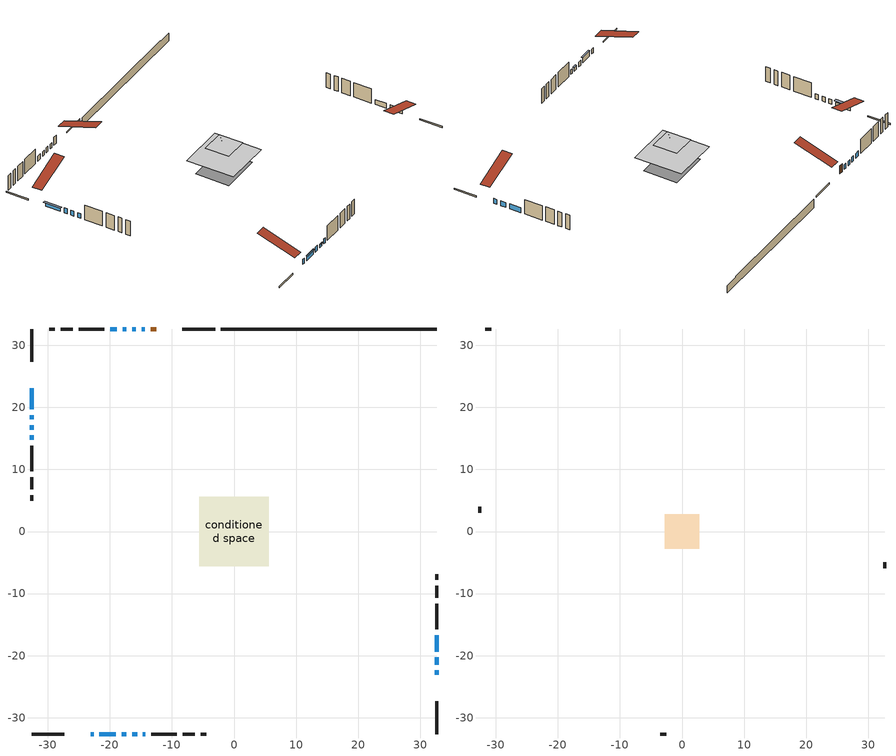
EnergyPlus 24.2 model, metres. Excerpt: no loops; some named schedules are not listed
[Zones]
conditioned space
 floor adiabatic (AdiabaticFloorConstruction): -5.57,-5.57 -5.57,5.57 5.57,5.57 5.57,-5.57 z1.63
 floor foundation (Slab1 construction): -4.72,-3.96 -4.72,3.96 4.72,3.96 4.72,-3.96 z-1.65
 wall outside (RimJoist1 construction): -3.05,32.63 -8.35,32.63 / -32.63,-32.63 -27.32,-32.63 / -32.63,32.63 -32.63,27.32 / 32.63,-32.63 32.63,-27.32 z0.41:0.71
 wall outside (AdiabaticWallConstruction 1): -12.56,32.63 -13.43,32.63 z0.41:2.44
 wall outside (AdiabaticWallConstruction): -14.36,32.63 -14.89,32.63 / -23.12,-32.63 -22.61,-32.63 / -32.63,18.73 -32.63,18.06 / 32.63,-23.12 32.63,-22.39 / -32.63,17.13 -32.63,16.4 / -18.11,-32.63 -17.34,-32.63 / -32.63,15.48 -32.63,14.76 / -15.82,32.63 -16.4,32.63 / -17.32,32.63 -17.94,32.63 / -18.86,32.63 -19.95,32.63 / 32.63,-21.46 32.63,-20.27 / 32.63,-19.34 32.63,-16.7 / -14.7,-32.63 -14.27,-32.63 z0.41:1.63; -32.63,23.12 -32.63,19.66 z0.41:1.3; -21.69,-32.63 -19.04,-32.63 z0.41:1.65; -16.42,-32.63 -15.63,-32.63 z0.41:1.27
 wall outside (Wall1 construction): -20.88,32.63 -25.04,32.63 / -13.34,-32.63 -9.19,-32.63 / -32.63,13.83 -32.63,9.67 / 32.63,-15.77 32.63,-11.61 z0.41:4.07
 wall outside (Wall2 construction): -25.97,32.63 -27.93,32.63 / -8.26,-32.63 -6.3,-32.63 / -32.63,8.74 -32.63,6.78 / 32.63,-10.68 32.63,-8.72 z0.41:4.07
 wall outside (Wall3 construction): -28.86,32.63 -29.78,32.63 / -5.37,-32.63 -4.45,-32.63 / -32.63,5.85 -32.63,4.93 / 32.63,-7.79 32.63,-6.87 z0.41:4.07
 wall foundation (FoundationWall1 construction): -2.12,32.63,-1.65 -2.12,32.63,0.41 29.15,32.63,0.41 29.15,32.63,0.16 32.63,32.63,0.16 32.63,32.63,-1.65
 window (WindowConstruction 13): -14.36,32.63 -14.89,32.63 z0.41:1.63
 window (WindowConstruction 6): -23.12,-32.63 -22.61,-32.63 z0.41:1.63
 window (WindowConstruction 7): -32.63,23.12 -32.63,19.66 z0.41:1.3
 window (WindowConstruction 8): -32.63,18.73 -32.63,18.06 z0.41:1.63
 window (WindowConstruction 9): 32.63,-23.12 32.63,-22.39 z0.41:1.63
 window (WindowConstruction 10): -32.63,17.13 -32.63,16.4 z0.41:1.63
 window (WindowConstruction 11): -21.69,-32.63 -19.04,-32.63 z0.41:1.65
 window (WindowConstruction 14): -18.11,-32.63 -17.34,-32.63 z0.41:1.63
 window (WindowConstruction 12): -16.42,-32.63 -15.63,-32.63 z0.41:1.27
 window (WindowConstruction 15): -32.63,15.48 -32.63,14.76 z0.41:1.63
 window (WindowConstruction): -15.82,32.63 -16.4,32.63 z0.41:1.63
 window (WindowConstruction 1): -17.33,32.63 -17.94,32.63 z0.41:1.63
 window (WindowConstruction 2): -18.87,32.63 -19.95,32.63 z0.41:1.63
 window (WindowConstruction 3): 32.63,-21.46 32.63,-20.27 z0.41:1.63
 window (WindowConstruction 4): 32.63,-19.34 32.63,-16.7 z0.41:1.63
 window (WindowConstruction 5): -14.7,-32.63 -14.27,-32.63 z0.41:1.63
 door (Door): -12.56,32.63 -13.43,32.63 z0.41:2.44
 ceiling adiabatic (AdiabaticFloorConstruction): 5.57,-5.57 5.57,5.57 -5.57,5.57 -5.57,-5.57 z1.63
attic - vented
 floor to conditioned space (Floor1 construction Reversed): -2.77,-2.77 -2.77,2.77 2.77,2.77 2.77,-2.77 z4.07
 floor to conditioned space (Floor2 construction Reversed): -2.74,-2.74 -2.74,2.74 2.74,2.74 2.74,-2.74 z4.07
 floor to conditioned space (Floor3 construction Reversed): -2.02,-2.02 -2.02,2.02 2.02,2.02 2.02,-2.02 z4.07
 floor to conditioned space (Floor4 construction Reversed): -1.27,-1.27 -1.27,1.27 1.27,1.27 1.27,-1.27 z4.07
 wall outside (Wall4 construction): -30.71,32.63 -31.7,32.63 / -3.52,-32.63 -2.52,-32.63 / -32.63,4 -32.63,3.01 / 32.63,-5.94 32.63,-4.95 z0.41:4.07
 roof outside (Roof1 construction): -11.63,32.63,4.07 -11.63,23.72,7.04 -9.28,23.72,7.04 -9.28,32.63,4.07; -24.05,-32.63,4.07 -24.05,-23.72,7.04 -26.39,-23.72,7.04 -26.39,-32.63,4.07; -32.63,24.05,4.07 -23.72,24.05,7.04 -23.72,26.39,7.04 -32.63,26.39,4.07; 32.63,-24.05,4.07 23.72,-24.05,7.04 23.72,-26.39,7.04 32.63,-26.39,4.07
shading: -32.63,19.36 -32.63,23.42 -33.09,23.42 -33.09,19.36 z1.6; -18.96,-32.63 -21.76,-32.63 -21.76,-32.93 -18.96,-32.93 z1.73; -15.55,-32.63 -16.49,-32.63 -16.49,-32.93 -15.55,-32.93 z1.35
[Building]
Building 1: Terrain=Suburbs
[Site:Location]
Summerside_PE: Latitude {deg}=46.44; Longitude {deg}=-63.84; Time Zone {hr}=-4; Elevation {m}=12; Keep Site Location Information=Yes
[Site:GroundTemperature:Shallow]
1.38966, -0.735561, -0.905757, 0.102771, 4.15145, 8.18127, 11.6749, 13.888, 14.0761, 12.276, 8.87149, 4.9653
[Site:WaterMainsTemperature]
Calculation Method=Schedule; Temperature Schedule=mains temperature schedule
[Material] Roughness=Rough; Thermal Absorptance=0.9
Name | Thickness {m} | Conductivity {W/m-K} | Density {kg/m3} | Specific Heat {J/kg-K} | Solar Absorptance | Visible Absorptance
asphalt or fiberglass shingles | 0.00635 | 0.162714 | 1121.4 | 1465.45 | 0.4 | 0.4
ceiling loosefill ins | 0.254 | 0.0480833 | 16.02 | 1046.75 | 0.7 | 0.7
ceiling loosefill ins 1 | 0.338667 | 0.0480833 | 16.02 | 1046.75 | 0.7 | 0.7
ceiling loosefill ins 2 | 0.169333 | 0.0480833 | 16.02 | 1046.75 | 0.7 | 0.7
ceiling stud and cavity | 0.1397 | 0.145306 | 65.682 | 1177.47 | 0.7 | 0.7
ceiling stud and cavity 1 | 0.1397 | 0.440755 | 65.682 | 1177.47 | 0.7 | 0.7
ceiling stud and cavity 2 | 0.0889 | 7.21176 | 20.9862 | 1087.66 | 0.7 | 0.7
ceiling stud and cavity 3 | 0.1397 | 0.126939 | 65.682 | 1177.47 | 0.7 | 0.7
concrete 4.0 in. | 0.1016 | 1.803125 | 2242.8 | 837.4 | 0.7 | 0.7
concrete 8.0 in. | 0.2032 | 1.803125 | 2242.8 | 837.4 | 0.7 | 0.7
door material | 0.04445 | 0.20624 | 512.64 | 1214.23 | 0.7 | 0.7
floor covering | 0.0127 | 0.0433444 | 54.468 | 1339.84 | 0.6 | 0.6
floor rigid ins; wall rigid ins | 0.512978 | 0.029427 | 32.04 | 1214.23 | 0.7 | 0.7
floor stud and cavity | 0.1397 | 1.75129 | 37.0049 | 1207.88 | 0.7 | 0.7
furniture material conditioned space 1 | 0.1524 | 0.115458 | 640.8 | 1214.23 | 0.6 | 0.6
gypsum board | 0.00254 | 0.160291 | 801 | 837.4 | 0.6 | 0.6
gypsum board 1 | 0.0127 | 0.160291 | 801 | 837.4 | 0.6 | 0.6
osb sheathing 0.5 in. | 0.0127 | 0.115458 | 512.64 | 1214.23 | 0.7 | 0.7
osb sheathing 0.75 in. | 0.01905 | 0.115458 | 512.64 | 1214.23 | 0.7 | 0.7
rim joist stud and cavity | 0.0508 | 0.177588 | 50.32683 | 1063.81 | 0.6 | 0.6
wall stud and cavity | 0.0889 | 0.199385 | 50.32683 | 1063.81 | 0.7 | 0.7
wall stud and cavity 1 | 0.0889 | 0.198601 | 50.32683 | 1063.81 | 0.7 | 0.7
wall stud and cavity 2 | 0.1397 | 0.113829 | 139.0536 | 1170.24 | 0.7 | 0.7
wall stud and cavity 3 | 0.0889 | 6.9971 | 50.32683 | 1063.81 | 0.6 | 0.6
wall stud and cavity 4 | 0.0889 | 0.380278 | 52.3479 | 1209.89 | 0.7 | 0.7
wall stud and cavity 5 | 0.0889 | 0.391764 | 83.0341 | 1211.67 | 0.7 | 0.7
wood siding | 0.00254 | 0.102417 | 544.68 | 1172.36 | 0.4 | 0.4
wood siding 1 | 0.0254 | 0.102417 | 544.68 | 1172.36 | 0.4 | 0.4
wood siding 2; wood siding 3; wood siding 4 | 0.0254 | 0.102417 | 544.68 | 1172.36 | 0.7 | 0.7
[WindowMaterial:SimpleGlazingSystem]
Name | U-Factor {W/m2-K} | Solar Heat Gain Coefficient
WindowMaterial | 3.03546 | 0.49
WindowMaterial 1 | 2.97357 | 0.54
WindowMaterial 10 | 3.01161 | 0.51
WindowMaterial 11 | 3.03659 | 0.48
WindowMaterial 12 | 2.76859 | 0.6
WindowMaterial 13 | 2.77711 | 0.61
WindowMaterial 14 | 3.05363 | 0.43
WindowMaterial 2 | 2.96448 | 0.62
WindowMaterial 3 | 2.98492 | 0.56
WindowMaterial 4 | 2.90259 | 0.65
WindowMaterial 5 | 3.0559 | 0.45
WindowMaterial 6 | 3.0383 | 0.47
WindowMaterial 7 | 2.972433 | 0.57
WindowMaterial 8 | 3.01275 | 0.51
WindowMaterial 9 | 4.96768 | 0.58
[Construction]
AdiabaticFloorConstruction: floor stud and cavity, floor rigid ins, osb sheathing 0.75 in., floor covering
AdiabaticWallConstruction: wood siding 3, wall rigid ins, wall stud and cavity 4, gypsum board 1
AdiabaticWallConstruction 1: wood siding 4, wall rigid ins, wall stud and cavity 4, gypsum board 1
Door: door material
Floor1 construction Reversed: gypsum board 1, ceiling stud and cavity, ceiling loosefill ins
Floor2 construction Reversed: gypsum board 1, ceiling stud and cavity 1, ceiling loosefill ins 1
Floor3 construction Reversed: gypsum board, ceiling stud and cavity 2
Floor4 construction Reversed: gypsum board 1, ceiling stud and cavity 3, ceiling loosefill ins 2
FoundationWall1 construction: concrete 8.0 in.
furniture construction conditioned space 1: furniture material conditioned space 1
PartitionWallConstruction: gypsum board 1, wall stud and cavity 5, gypsum board 1
RimJoist1 construction: wood siding 2, rim joist stud and cavity
Roof1 construction: asphalt or fiberglass shingles
Slab1 construction: concrete 4.0 in.
Wall1 construction: wood siding, wall stud and cavity, gypsum board
Wall2 construction: wood siding, wall stud and cavity 1, gypsum board
Wall3 construction: wood siding 1, osb sheathing 0.5 in., wall stud and cavity 2, gypsum board 1
Wall4 construction: wood siding, wall stud and cavity 3
WindowConstruction: WindowMaterial
WindowConstruction 1: WindowMaterial 1
WindowConstruction 10; WindowConstruction 9: WindowMaterial 9
WindowConstruction 11: WindowMaterial 10
WindowConstruction 12: WindowMaterial 11
WindowConstruction 13: WindowMaterial 12
WindowConstruction 14: WindowMaterial 13
WindowConstruction 15: WindowMaterial 14
WindowConstruction 2: WindowMaterial 2
WindowConstruction 3: WindowMaterial 3
WindowConstruction 4: WindowMaterial 4
WindowConstruction 5: WindowMaterial 5
WindowConstruction 6: WindowMaterial 6
WindowConstruction 7: WindowMaterial 7
WindowConstruction 8: WindowMaterial 8
[Zone] Multiplier=1; Part of Total Floor Area=Yes
Name | Volume {m3}
attic - vented | 40.3876
conditioned space | 435.8
[Space]
Name | Zone | Volume {m3}
attic - vented 1 | attic - vented | 40.3876
conditioned space 1 | conditioned space | 435.8
[ZoneInfiltration:EffectiveLeakageArea]
infil attic - vented 1: Zone or Space=attic - vented 1; Schedule=Always On Discrete; Effective Air Leakage Area {cm2}=2871.09; Stack Coefficient=0.000460943; Wind Coefficient=1.45059e-05
[ZoneMixing]
whole house fan mix: Zone or Space=attic - vented; Schedule=Always On Continuous; Design Flow Rate Calculation Method=Flow/Zone; Design Flow Rate {m3/s}=0; Source Zone or Space=conditioned space
[SurfaceProperty:ExposedFoundationPerimeter]
Slab1: Exposed Perimeter Calculation Method=TotalExposedPerimeter; Total Exposed Perimeter {m}=34.747
[InternalMass] Zone or ZoneList=conditioned space; Space or SpaceList=conditioned space 1
Name | Construction | Surface Area {m2}
furniture mass conditioned space 1 | furniture construction conditioned space 1 | 79.5202
partition wall mass | PartitionWallConstruction | 198.8
[Lights]
interior lighting: Zone or ZoneList or Space or SpaceList=conditioned space 1; Schedule=interior lighting schedule; Design Level Calculation Method=LightingLevel; Lighting Level {W}=343.2; Return Air Fraction=0; Fraction Radiant=0.6; Fraction Visible=0.2; Fraction Replaceable=1
[People]
occupants: Zone or ZoneList or Space or SpaceList=conditioned space 1; Number of People Schedule=occupants schedule; Number of People Calculation Method=People; Number of People=3; Fraction Radiant=0.314171; Sensible Heat Fraction=0.56303; Activity Level Schedule=occupants activity schedule; Carbon Dioxide Generation Rate {m3/s-W}=0; Enable ASHRAE 55 Comfort Warnings=No; Mean Radiant Temperature Calculation Type=EnclosureAveraged
[ElectricEquipment] Zone or ZoneList or Space or SpaceList=conditioned space 1; Design Level Calculation Method=EquipmentLevel
Name | Schedule | Design Level {W} | Fraction Latent | Fraction Radiant | Fraction Lost
clothes dryer | clothes dryer schedule | 140.772 | 0.015 | 0.081 | 0.85
clothes washer | clothes washer schedule | 32.1985 | 0.03 | 0.162 | 0.7
cooking range | cooking range schedule | 215.147 | 0.08 | 0.432 | 0.2
dishwasher | dishwasher schedule | 66.8632 | 0.3 | 0.18 | 0.4
fridge | fridge schedule | 72.9452 | 0 | 0.6 | 0
mech vent house fan | mech vent house fan schedule | 0 | 0 | 0 | 1
mech vent house fan cfis | mech vent house fan cfis schedule | 0 | 0 | 0 | 0
misc plug loads | misc plug loads schedule | 494.7 | 0.045 | 0.513 | 0.1
whole house fan | Always On Discrete | 0 | 0 | 0 | 1
[OtherEquipment] Zone or ZoneList or Space or SpaceList=conditioned space 1; Design Level Calculation Method=EquipmentLevel
Name | Fuel Type | Schedule | Design Level {W} | Fraction Latent | Fraction Radiant | Fraction Lost
clothes dryer 1 | Electricity | clothes dryer schedule | 0 | 0.015 | 0.081 | 0.85
cooking range 1 | Electricity | cooking range schedule | 0 | 0.08 | 0.432 | 0.2
general water use latent | None | general water use schedule | 62.594 | 1 | 0 | 0
general water use sensible | None | general water use schedule | -61.6891 | 0 | 0.6 | 0
mech vent house fan latent load | None | Always On Discrete | 0 | 1 | 0 | 0
mech vent house fan sensible load | None | Always On Discrete | 0 | 0 | 0 | 0
water heater energy adjustment1 | Electricity | Always On Discrete | 0.01 | 0 | 0 | 1
[ZoneInfiltration:DesignFlowRate] Zone or ZoneList or Space or SpaceList=conditioned space 1; Schedule=Always On Discrete; Design Flow Rate Calculation Method=Flow/Zone; Design Flow Rate {m3/s}=0
infil flow; natural vent flow; whole house fan flow
[Foundation:Kiva]
Foundation Kiva 1: Initial Indoor Air Temperature {C}=18; Wall Height Above Grade {m}=0.409986; Wall Depth Below Slab {m}=0.2032
[Foundation:Kiva:Settings]
Soil Conductivity {W/m-K}=0.849921; Soil Density {kg/m3}=1842.3; Soil Specific Heat {J/kg-K}=418.7; Ground Solar Absorptivity=0.9; Ground Thermal Absorptivity=0.9; Ground Surface Roughness {m}=0.03; Far-Field Width {m}=40; Deep-Ground Boundary Condition=ZeroFlux; Deep-Ground Depth {m}=40; Minimum Cell Dimension {m}=0.2; Maximum Cell Growth Coefficient=3; Simulation Timestep=Timestep
[Exterior:Lights]
exterior lighting: Schedule=exterior lighting schedule; Design Level {W}=75.6
[Schedule:Constant]
Name | Hourly Value
Always On Continuous; mech vent house fan schedule; mech vent house fan cfis schedule; Always On Discrete | 1
occupants activity schedule | 117.228
fridge schedule | 0
[Schedule:Week:Daily]
interior lighting schedule Week Rule - Jan1-Jan27: interior lighting schedule day, interior lighting schedule day, interior lighting schedule day, interior lighting schedule day, interior lighting schedule day, interior lighting schedule day, interior lighting schedule day, interior lighting schedule default day, interior lighting schedule default day, interior lighting schedule default day, interior lighting schedule default day, interior lighting schedule default day
interior lighting schedule Week Rule - Jan28-Feb3: interior lighting schedule day, interior lighting schedule day, interior lighting schedule day, interior lighting schedule day, interior lighting schedule day 1, interior lighting schedule day 1, interior lighting schedule day 1, interior lighting schedule default day, interior lighting schedule default day, interior lighting schedule default day, interior lighting schedule default day, interior lighting schedule default day
interior lighting schedule Week Rule - Feb4-Feb24: interior lighting schedule day 1, interior lighting schedule day 1, interior lighting schedule day 1, interior lighting schedule day 1, interior lighting schedule day 1, interior lighting schedule day 1, interior lighting schedule day 1, interior lighting schedule default day, interior lighting schedule default day, interior lighting schedule default day, interior lighting schedule default day, interior lighting schedule default day
interior lighting schedule Week Rule - Feb25-Mar3: interior lighting schedule day 1, interior lighting schedule day 1, interior lighting schedule day 1, interior lighting schedule day 1, interior lighting schedule day 2, interior lighting schedule day 2, interior lighting schedule day 2, interior lighting schedule default day, interior lighting schedule default day, interior lighting schedule default day, interior lighting schedule default day, interior lighting schedule default day
interior lighting schedule Week Rule - Mar4-Mar31: interior lighting schedule day 2, interior lighting schedule day 2, interior lighting schedule day 2, interior lighting schedule day 2, interior lighting schedule day 2, interior lighting schedule day 2, interior lighting schedule day 2, interior lighting schedule default day, interior lighting schedule default day, interior lighting schedule default day, interior lighting schedule default day, interior lighting schedule default day
interior lighting schedule Week Rule - Apr1-Apr28: interior lighting schedule day 3, interior lighting schedule day 3, interior lighting schedule day 3, interior lighting schedule day 3, interior lighting schedule day 3, interior lighting schedule day 3, interior lighting schedule day 3, interior lighting schedule default day, interior lighting schedule default day, interior lighting schedule default day, interior lighting schedule default day, interior lighting schedule default day
interior lighting schedule Week Rule - Apr29-May5: interior lighting schedule day 3, interior lighting schedule day 3, interior lighting schedule day 4, interior lighting schedule day 4, interior lighting schedule day 4, interior lighting schedule day 4, interior lighting schedule day 4, interior lighting schedule default day, interior lighting schedule default day, interior lighting schedule default day, interior lighting schedule default day, interior lighting schedule default day
interior lighting schedule Week Rule - May6-May26: interior lighting schedule day 4, interior lighting schedule day 4, interior lighting schedule day 4, interior lighting schedule day 4, interior lighting schedule day 4, interior lighting schedule day 4, interior lighting schedule day 4, interior lighting schedule default day, interior lighting schedule default day, interior lighting schedule default day, interior lighting schedule default day, interior lighting schedule default day
interior lighting schedule Week Rule - May27-Jun2: interior lighting schedule day 4, interior lighting schedule day 4, interior lighting schedule day 4, interior lighting schedule day 4, interior lighting schedule day 4, interior lighting schedule day 5, interior lighting schedule day 5, interior lighting schedule default day, interior lighting schedule default day, interior lighting schedule default day, interior lighting schedule default day, interior lighting schedule default day
interior lighting schedule Week Rule - Jun3-Jun30: interior lighting schedule day 5, interior lighting schedule day 5, interior lighting schedule day 5, interior lighting schedule day 5, interior lighting schedule day 5, interior lighting schedule day 5, interior lighting schedule day 5, interior lighting schedule default day, interior lighting schedule default day, interior lighting schedule default day, interior lighting schedule default day, interior lighting schedule default day
interior lighting schedule Week Rule - Jul1-Jul28: interior lighting schedule day 6, interior lighting schedule day 6, interior lighting schedule day 6, interior lighting schedule day 6, interior lighting schedule day 6, interior lighting schedule day 6, interior lighting schedule day 6, interior lighting schedule default day, interior lighting schedule default day, interior lighting schedule default day, interior lighting schedule default day, interior lighting schedule default day
interior lighting schedule Week Rule - Jul29-Aug4: interior lighting schedule day 6, interior lighting schedule day 6, interior lighting schedule day 6, interior lighting schedule day 7, interior lighting schedule day 7, interior lighting schedule day 7, interior lighting schedule day 7, interior lighting schedule default day, interior lighting schedule default day, interior lighting schedule default day, interior lighting schedule default day, interior lighting schedule default day
interior lighting schedule Week Rule - Aug5-Aug25: interior lighting schedule day 7, interior lighting schedule day 7, interior lighting schedule day 7, interior lighting schedule day 7, interior lighting schedule day 7, interior lighting schedule day 7, interior lighting schedule day 7, interior lighting schedule default day, interior lighting schedule default day, interior lighting schedule default day, interior lighting schedule default day, interior lighting schedule default day
interior lighting schedule Week Rule - Aug26-Sep1: interior lighting schedule day 7, interior lighting schedule day 7, interior lighting schedule day 7, interior lighting schedule day 7, interior lighting schedule day 7, interior lighting schedule day 7, interior lighting schedule day 8, interior lighting schedule default day, interior lighting schedule default day, interior lighting schedule default day, interior lighting schedule default day, interior lighting schedule default day
interior lighting schedule Week Rule - Sep2-Sep29: interior lighting schedule day 8, interior lighting schedule day 8, interior lighting schedule day 8, interior lighting schedule day 8, interior lighting schedule day 8, interior lighting schedule day 8, interior lighting schedule day 8, interior lighting schedule default day, interior lighting schedule default day, interior lighting schedule default day, interior lighting schedule default day, interior lighting schedule default day
interior lighting schedule Week Rule - Sep30-Oct6: interior lighting schedule day 8, interior lighting schedule day 9, interior lighting schedule day 9, interior lighting schedule day 9, interior lighting schedule day 9, interior lighting schedule day 9, interior lighting schedule day 9, interior lighting schedule default day, interior lighting schedule default day, interior lighting schedule default day, interior lighting schedule default day, interior lighting schedule default day
interior lighting schedule Week Rule - Oct7-Oct27: interior lighting schedule day 9, interior lighting schedule day 9, interior lighting schedule day 9, interior lighting schedule day 9, interior lighting schedule day 9, interior lighting schedule day 9, interior lighting schedule day 9, interior lighting schedule default day, interior lighting schedule default day, interior lighting schedule default day, interior lighting schedule default day, interior lighting schedule default day
interior lighting schedule Week Rule - Oct28-Nov3: interior lighting schedule day 9, interior lighting schedule day 9, interior lighting schedule day 9, interior lighting schedule day 9, interior lighting schedule day 10, interior lighting schedule day 10, interior lighting schedule day 10, interior lighting schedule default day, interior lighting schedule default day, interior lighting schedule default day, interior lighting schedule default day, interior lighting schedule default day
interior lighting schedule Week Rule - Nov4-Nov24: interior lighting schedule day 10, interior lighting schedule day 10, interior lighting schedule day 10, interior lighting schedule day 10, interior lighting schedule day 10, interior lighting schedule day 10, interior lighting schedule day 10, interior lighting schedule default day, interior lighting schedule default day, interior lighting schedule default day, interior lighting schedule default day, interior lighting schedule default day
interior lighting schedule Week Rule - Nov25-Dec1: interior lighting schedule day 10, interior lighting schedule day 10, interior lighting schedule day 10, interior lighting schedule day 10, interior lighting schedule day 10, interior lighting schedule day 10, interior lighting schedule day 11, interior lighting schedule default day, interior lighting schedule default day, interior lighting schedule default day, interior lighting schedule default day, interior lighting schedule default day
interior lighting schedule Week Rule - Dec2-Dec31: interior lighting schedule day 11, interior lighting schedule day 11, interior lighting schedule day 11, interior lighting schedule day 11, interior lighting schedule day 11, interior lighting schedule day 11, interior lighting schedule day 11, interior lighting schedule default day, interior lighting schedule default day, interior lighting schedule default day, interior lighting schedule default day, interior lighting schedule default day
occupants schedule Week Rule - Jan1-Dec31: occupants schedule day, occupants schedule day, occupants schedule day, occupants schedule day, occupants schedule day, occupants schedule day, occupants schedule day, occupants schedule default day, occupants schedule default day, occupants schedule default day, occupants schedule default day, occupants schedule default day
clothes dryer schedule Week Rule - Jan1-Dec31: clothes dryer schedule day, clothes dryer schedule day, clothes dryer schedule day, clothes dryer schedule day, clothes dryer schedule day, clothes dryer schedule day, clothes dryer schedule day, clothes dryer schedule default day, clothes dryer schedule default day, clothes dryer schedule default day, clothes dryer schedule default day, clothes dryer schedule default day
clothes washer schedule Week Rule - Jan1-Dec31: clothes washer schedule day, clothes washer schedule day, clothes washer schedule day, clothes washer schedule day, clothes washer schedule day, clothes washer schedule day, clothes washer schedule day, clothes washer schedule default day, clothes washer schedule default day, clothes washer schedule default day, clothes washer schedule default day, clothes washer schedule default day
cooking range schedule Week Rule - Jan1-Dec31: cooking range schedule day, cooking range schedule day, cooking range schedule day, cooking range schedule day, cooking range schedule day, cooking range schedule day, cooking range schedule day, cooking range schedule default day, cooking range schedule default day, cooking range schedule default day, cooking range schedule default day, cooking range schedule default day
dishwasher schedule Week Rule - Jan1-Dec31: dishwasher schedule day, dishwasher schedule day, dishwasher schedule day, dishwasher schedule day, dishwasher schedule day, dishwasher schedule day, dishwasher schedule day, dishwasher schedule default day, dishwasher schedule default day, dishwasher schedule default day, dishwasher schedule default day, dishwasher schedule default day
misc plug loads schedule Week Rule - Jan1-Dec31: misc plug loads schedule day, misc plug loads schedule day, misc plug loads schedule day, misc plug loads schedule day, misc plug loads schedule day, misc plug loads schedule day, misc plug loads schedule day, misc plug loads schedule default day, misc plug loads schedule default day, misc plug loads schedule default day, misc plug loads schedule default day, misc plug loads schedule default day
general water use schedule Week Rule - Jan1-Dec31: general water use schedule day, general water use schedule day, general water use schedule day, general water use schedule day, general water use schedule day, general water use schedule day, general water use schedule day, general water use schedule default day, general water use schedule default day, general water use schedule default day, general water use schedule default day, general water use schedule default day
exterior lighting schedule Week Rule - Jan1-Jan27: exterior lighting schedule day, exterior lighting schedule day, exterior lighting schedule day, exterior lighting schedule day, exterior lighting schedule day, exterior lighting schedule day, exterior lighting schedule day, exterior lighting schedule default day, exterior lighting schedule default day, exterior lighting schedule default day, exterior lighting schedule default day, exterior lighting schedule default day
exterior lighting schedule Week Rule - Jan28-Feb3: exterior lighting schedule day, exterior lighting schedule day, exterior lighting schedule day, exterior lighting schedule day, exterior lighting schedule day 1, exterior lighting schedule day 1, exterior lighting schedule day 1, exterior lighting schedule default day, exterior lighting schedule default day, exterior lighting schedule default day, exterior lighting schedule default day, exterior lighting schedule default day
exterior lighting schedule Week Rule - Feb4-Feb24: exterior lighting schedule day 1, exterior lighting schedule day 1, exterior lighting schedule day 1, exterior lighting schedule day 1, exterior lighting schedule day 1, exterior lighting schedule day 1, exterior lighting schedule day 1, exterior lighting schedule default day, exterior lighting schedule default day, exterior lighting schedule default day, exterior lighting schedule default day, exterior lighting schedule default day
exterior lighting schedule Week Rule - Feb25-Mar3: exterior lighting schedule day 1, exterior lighting schedule day 1, exterior lighting schedule day 1, exterior lighting schedule day 1, exterior lighting schedule day 2, exterior lighting schedule day 2, exterior lighting schedule day 2, exterior lighting schedule default day, exterior lighting schedule default day, exterior lighting schedule default day, exterior lighting schedule default day, exterior lighting schedule default day
exterior lighting schedule Week Rule - Mar4-Mar31: exterior lighting schedule day 2, exterior lighting schedule day 2, exterior lighting schedule day 2, exterior lighting schedule day 2, exterior lighting schedule day 2, exterior lighting schedule day 2, exterior lighting schedule day 2, exterior lighting schedule default day, exterior lighting schedule default day, exterior lighting schedule default day, exterior lighting schedule default day, exterior lighting schedule default day
exterior lighting schedule Week Rule - Apr1-Apr28: exterior lighting schedule day 3, exterior lighting schedule day 3, exterior lighting schedule day 3, exterior lighting schedule day 3, exterior lighting schedule day 3, exterior lighting schedule day 3, exterior lighting schedule day 3, exterior lighting schedule default day, exterior lighting schedule default day, exterior lighting schedule default day, exterior lighting schedule default day, exterior lighting schedule default day
exterior lighting schedule Week Rule - Apr29-May5: exterior lighting schedule day 3, exterior lighting schedule day 3, exterior lighting schedule day 4, exterior lighting schedule day 4, exterior lighting schedule day 4, exterior lighting schedule day 4, exterior lighting schedule day 4, exterior lighting schedule default day, exterior lighting schedule default day, exterior lighting schedule default day, exterior lighting schedule default day, exterior lighting schedule default day
exterior lighting schedule Week Rule - May6-May26: exterior lighting schedule day 4, exterior lighting schedule day 4, exterior lighting schedule day 4, exterior lighting schedule day 4, exterior lighting schedule day 4, exterior lighting schedule day 4, exterior lighting schedule day 4, exterior lighting schedule default day, exterior lighting schedule default day, exterior lighting schedule default day, exterior lighting schedule default day, exterior lighting schedule default day
exterior lighting schedule Week Rule - May27-Jun2: exterior lighting schedule day 4, exterior lighting schedule day 4, exterior lighting schedule day 4, exterior lighting schedule day 4, exterior lighting schedule day 4, exterior lighting schedule day 5, exterior lighting schedule day 5, exterior lighting schedule default day, exterior lighting schedule default day, exterior lighting schedule default day, exterior lighting schedule default day, exterior lighting schedule default day
exterior lighting schedule Week Rule - Jun3-Jun30: exterior lighting schedule day 5, exterior lighting schedule day 5, exterior lighting schedule day 5, exterior lighting schedule day 5, exterior lighting schedule day 5, exterior lighting schedule day 5, exterior lighting schedule day 5, exterior lighting schedule default day, exterior lighting schedule default day, exterior lighting schedule default day, exterior lighting schedule default day, exterior lighting schedule default day
exterior lighting schedule Week Rule - Jul1-Jul28: exterior lighting schedule day 6, exterior lighting schedule day 6, exterior lighting schedule day 6, exterior lighting schedule day 6, exterior lighting schedule day 6, exterior lighting schedule day 6, exterior lighting schedule day 6, exterior lighting schedule default day, exterior lighting schedule default day, exterior lighting schedule default day, exterior lighting schedule default day, exterior lighting schedule default day
exterior lighting schedule Week Rule - Jul29-Aug4: exterior lighting schedule day 6, exterior lighting schedule day 6, exterior lighting schedule day 6, exterior lighting schedule day 7, exterior lighting schedule day 7, exterior lighting schedule day 7, exterior lighting schedule day 7, exterior lighting schedule default day, exterior lighting schedule default day, exterior lighting schedule default day, exterior lighting schedule default day, exterior lighting schedule default day
exterior lighting schedule Week Rule - Aug5-Aug25: exterior lighting schedule day 7, exterior lighting schedule day 7, exterior lighting schedule day 7, exterior lighting schedule day 7, exterior lighting schedule day 7, exterior lighting schedule day 7, exterior lighting schedule day 7, exterior lighting schedule default day, exterior lighting schedule default day, exterior lighting schedule default day, exterior lighting schedule default day, exterior lighting schedule default day
exterior lighting schedule Week Rule - Aug26-Sep1: exterior lighting schedule day 7, exterior lighting schedule day 7, exterior lighting schedule day 7, exterior lighting schedule day 7, exterior lighting schedule day 7, exterior lighting schedule day 7, exterior lighting schedule day 8, exterior lighting schedule default day, exterior lighting schedule default day, exterior lighting schedule default day, exterior lighting schedule default day, exterior lighting schedule default day
exterior lighting schedule Week Rule - Sep2-Sep29: exterior lighting schedule day 8, exterior lighting schedule day 8, exterior lighting schedule day 8, exterior lighting schedule day 8, exterior lighting schedule day 8, exterior lighting schedule day 8, exterior lighting schedule day 8, exterior lighting schedule default day, exterior lighting schedule default day, exterior lighting schedule default day, exterior lighting schedule default day, exterior lighting schedule default day
exterior lighting schedule Week Rule - Sep30-Oct6: exterior lighting schedule day 8, exterior lighting schedule day 9, exterior lighting schedule day 9, exterior lighting schedule day 9, exterior lighting schedule day 9, exterior lighting schedule day 9, exterior lighting schedule day 9, exterior lighting schedule default day, exterior lighting schedule default day, exterior lighting schedule default day, exterior lighting schedule default day, exterior lighting schedule default day
exterior lighting schedule Week Rule - Oct7-Oct27: exterior lighting schedule day 9, exterior lighting schedule day 9, exterior lighting schedule day 9, exterior lighting schedule day 9, exterior lighting schedule day 9, exterior lighting schedule day 9, exterior lighting schedule day 9, exterior lighting schedule default day, exterior lighting schedule default day, exterior lighting schedule default day, exterior lighting schedule default day, exterior lighting schedule default day
[Schedule:Year]
interior lighting schedule: interior lighting schedule Week Rule - Jan1-Jan27, 1, 1, 1, 27, interior lighting schedule Week Rule - Jan28-Feb3, 1, 28, 2, 3, interior lighting schedule Week Rule - Feb4-Feb24, 2, 4, 2, 24, interior lighting schedule Week Rule - Feb25-Mar3, 2, 25, 3, 3, interior lighting schedule Week Rule - Mar4-Mar31, 3, 4, 3, 31, interior lighting schedule Week Rule - Apr1-Apr28, 4, 1, 4, 28, interior lighting schedule Week Rule - Apr29-May5, 4, 29, 5, 5, interior lighting schedule Week Rule - May6-May26, 5, 6, 5, 26, interior lighting schedule Week Rule - May27-Jun2, 5, 27, 6, 2, interior lighting schedule Week Rule - Jun3-Jun30, 6, 3, 6, 30, interior lighting schedule Week Rule - Jul1-Jul28, 7, 1, 7, 28, interior lighting schedule Week Rule - Jul29-Aug4, 7, 29, 8, 4, interior lighting schedule Week Rule - Aug5-Aug25, 8, 5, 8, 25, interior lighting schedule Week Rule - Aug26-Sep1, 8, 26, 9, 1, interior lighting schedule Week Rule - Sep2-Sep29, 9, 2, 9, 29, interior lighting schedule Week Rule - Sep30-Oct6, 9, 30, 10, 6, interior lighting schedule Week Rule - Oct7-Oct27, 10, 7, 10, 27, interior lighting schedule Week Rule - Oct28-Nov3, 10, 28, 11, 3, interior lighting schedule Week Rule - Nov4-Nov24, 11, 4, 11, 24, interior lighting schedule Week Rule - Nov25-Dec1, 11, 25, 12, 1, interior lighting schedule Week Rule - Dec2-Dec31, 12, 2, 12, 31
occupants schedule: occupants schedule Week Rule - Jan1-Dec31, 1, 1, 12, 31
clothes dryer schedule: clothes dryer schedule Week Rule - Jan1-Dec31, 1, 1, 12, 31
clothes washer schedule: clothes washer schedule Week Rule - Jan1-Dec31, 1, 1, 12, 31
cooking range schedule: cooking range schedule Week Rule - Jan1-Dec31, 1, 1, 12, 31
dishwasher schedule: dishwasher schedule Week Rule - Jan1-Dec31, 1, 1, 12, 31
misc plug loads schedule: misc plug loads schedule Week Rule - Jan1-Dec31, 1, 1, 12, 31
general water use schedule: general water use schedule Week Rule - Jan1-Dec31, 1, 1, 12, 31
exterior lighting schedule: exterior lighting schedule Week Rule - Jan1-Jan27, 1, 1, 1, 27, exterior lighting schedule Week Rule - Jan28-Feb3, 1, 28, 2, 3, exterior lighting schedule Week Rule - Feb4-Feb24, 2, 4, 2, 24, exterior lighting schedule Week Rule - Feb25-Mar3, 2, 25, 3, 3, exterior lighting schedule Week Rule - Mar4-Mar31, 3, 4, 3, 31, exterior lighting schedule Week Rule - Apr1-Apr28, 4, 1, 4, 28, exterior lighting schedule Week Rule - Apr29-May5, 4, 29, 5, 5, exterior lighting schedule Week Rule - May6-May26, 5, 6, 5, 26, exterior lighting schedule Week Rule - May27-Jun2, 5, 27, 6, 2, exterior lighting schedule Week Rule - Jun3-Jun30, 6, 3, 6, 30, exterior lighting schedule Week Rule - Jul1-Jul28, 7, 1, 7, 28, exterior lighting schedule Week Rule - Jul29-Aug4, 7, 29, 8, 4, exterior lighting schedule Week Rule - Aug5-Aug25, 8, 5, 8, 25, exterior lighting schedule Week Rule - Aug26-Sep1, 8, 26, 9, 1, exterior lighting schedule Week Rule - Sep2-Sep29, 9, 2, 9, 29, exterior lighting schedule Week Rule - Sep30-Oct6, 9, 30, 10, 6, exterior lighting schedule Week Rule - Oct7-Oct27, 10, 7, 10, 27, exterior lighting schedule Week Rule - Oct28-Nov3, 10, 28, 11, 3, exterior lighting schedule Week Rule - Nov4-Nov24, 11, 4, 11, 24, exterior lighting schedule Week Rule - Nov25-Dec1, 11, 25, 12, 1, exterior lighting schedule Week Rule - Dec2-Dec31, 12, 2, 12, 31
[Schedule:Compact]
mains temperature schedule: Through: 01/01, For: AllDays, Until: 24:00, 6.13167, Through: 01/02, For: AllDays, Until: 24:00, 6.06056, Through: 01/03, For: AllDays, Until: 24:00, 5.99111, Through: 01/04, For: AllDays, Until: 24:00, 5.92278, Through: 01/05, For: AllDays, Until: 24:00, 5.85556, Through: 01/06, For: AllDays, Until: 24:00, 5.78944, Through: 01/07, For: AllDays, Until: 24:00, 5.725, Through: 01/08, For: AllDays, Until: 24:00, 5.66111, Through: 01/09, For: AllDays, Until: 24:00, 5.59833, Through: 01/10, For: AllDays, Until: 24:00, 5.53722, Through: 01/11, For: AllDays, Until: 24:00, 5.47722, Through: 01/12, For: AllDays, Until: 24:00, 5.41833, Through: 01/13, For: AllDays, Until: 24:00, 5.36111, Through: 01/14, For: AllDays, Until: 24:00, 5.305, Through: 01/15, For: AllDays, Until: 24:00, 5.25, Through: 01/16, For: AllDays, Until: 24:00, 5.19667, Through: 01/17, For: AllDays, Until: 24:00, 5.14444, Through: 01/18, For: AllDays, Until: 24:00, 5.09389, Through: 01/19, For: AllDays, Until: 24:00, 5.04444, Through: 01/20, For: AllDays, Until: 24:00, 4.99611, Through: 01/21, For: AllDays, Until: 24:00, 4.94944, Through: 01/22, For: AllDays, Until: 24:00, 4.90444, Through: 01/23, For: AllDays, Until: 24:00, 4.86056, Through: 01/24, For: AllDays, Until: 24:00, 4.81833, Through: 01/25, For: AllDays, Until: 24:00, 4.77778, Through: 01/26, For: AllDays, Until: 24:00, 4.73833, Through: 01/27, For: AllDays, Until: 24:00, 4.70056, Through: 01/28, For: AllDays, Until: 24:00, 4.66389, Through: 01/29, For: AllDays, Until: 24:00, 4.62889, Through: 01/30, For: AllDays, Until: 24:00, 4.59556, Through: 01/31, For: AllDays, Until: 24:00, 4.56389, Through: 02/01, For: AllDays, Until: 24:00, 4.53389, Through: 02/02, For: AllDays, Until: 24:00, 4.505, Through: 02/03, For: AllDays, Until: 24:00, 4.47778, Through: 02/04, For: AllDays, Until: 24:00, 4.45222, Through: 02/05, For: AllDays, Until: 24:00, 4.42778, Through: 02/06, For: AllDays, Until: 24:00, 4.40556, Through: 02/07, For: AllDays, Until: 24:00, 4.38444, Through: 02/08, For: AllDays, Until: 24:00, 4.36556, Through: 02/09, For: AllDays, Until: 24:00, 4.34778, Through: 02/10, For: AllDays, Until: 24:00, 4.33167, Through: 02/11, For: AllDays, Until: 24:00, 4.31722, Through: 02/12, For: AllDays, Until: 24:00, 4.30444, Through: 02/13, For: AllDays, Until: 24:00, 4.29278, Through: 02/14, For: AllDays, Until: 24:00, 4.28333, Through: 02/15, For: AllDays, Until: 24:00, 4.275, Through: 02/16, For: AllDays, Until: 24:00, 4.26889, Through: 02/17, For: AllDays, Until: 24:00, 4.26389, Through: 02/18, For: AllDays, Until: 24:00, 4.26111, Through: 02/19, For: AllDays, Until: 24:00, 4.25944, Through: 02/20, For: AllDays, Until: 24:00, 4.25944, Through: 02/21, For: AllDays, Until: 24:00, 4.26111, Through: 02/22, For: AllDays, Until: 24:00, 4.26444, Through: 02/23, For: AllDays, Until: 24:00, 4.26944, Through: 02/24, For: AllDays, Until: 24:00, 4.27611, Through: 02/25, For: AllDays, Until: 24:00, 4.28444, Through: 02/26, For: AllDays, Until: 24:00, 4.29444, Through: 02/27, For: AllDays, Until: 24:00, 4.30556, Through: 02/28, For: AllDays, Until: 24:00, 4.31889, Through: 03/01, For: AllDays, Until: 24:00, 4.33333, Through: 03/02, For: AllDays, Until: 24:00, 4.35, Through: 03/03, For: AllDays, Until: 24:00, 4.36778, Through: 03/04, For: AllDays, Until: 24:00, 4.38722, Through: 03/05, For: AllDays, Until: 24:00, 4.40833, Through: 03/06, For: AllDays, Until: 24:00, 4.43111, Through: 03/07, For: AllDays, Until: 24:00, 4.455, Through: 03/08, For: AllDays, Until: 24:00, 4.48111, Through: 03/09, For: AllDays, Until: 24:00, 4.50833, Through: 03/10, For: AllDays, Until: 24:00, 4.53722, Through: 03/11, For: AllDays, Until: 24:00, 4.56778, Through: 03/12, For: AllDays, Until: 24:00, 4.59944, Through: 03/13, For: AllDays, Until: 24:00, 4.63333, Through: 03/14, For: AllDays, Until: 24:00, 4.66833, Through: 03/15, For: AllDays, Until: 24:00, 4.705, Through: 03/16, For: AllDays, Until: 24:00, 4.74278, Through: 03/17, For: AllDays, Until: 24:00, 4.78222, Through: 03/18, For: AllDays, Until: 24:00, 4.82333, Through: 03/19, For: AllDays, Until: 24:00, 4.86611, Through: 03/20, For: AllDays, Until: 24:00, 4.91, Through: 03/21, For: AllDays, Until: 24:00, 4.955, Through: 03/22, For: AllDays, Until: 24:00, 5.00167, Through: 03/23, For: AllDays, Until: 24:00, 5.05, Through: 03/24, For: AllDays, Until: 24:00, 5.09944, Through: 03/25, For: AllDays, Until: 24:00, 5.15056, Through: 03/26, For: AllDays, Until: 24:00, 5.20278, Through: 03/27, For: AllDays, Until: 24:00, 5.25667, Through: 03/28, For: AllDays, Until: 24:00, 5.31167, Through: 03/29, For: AllDays, Until: 24:00, 5.36778, Through: 03/30, For: AllDays, Until: 24:00, 5.42556, Through: 03/31, For: AllDays, Until: 24:00, 5.48444, Through: 04/01, For: AllDays, Until: 24:00, 5.54444, Through: 04/02, For: AllDays, Until: 24:00, 5.60611, Through: 04/03, For: AllDays, Until: 24:00, 5.66889, Through: 04/04, For: AllDays, Until: 24:00, 5.73278, Through: 04/05, For: AllDays, Until: 24:00, 5.79778, Through: 04/06, For: AllDays, Until: 24:00, 5.86389, Through: 04/07, For: AllDays, Until: 24:00, 5.93111, Through: 04/08, For: AllDays, Until: 24:00, 5.99944, Through: 04/09, For: AllDays, Until: 24:00, 6.06944, Through: 04/10, For: AllDays, Until: 24:00, 6.14, Through: 04/11, For: AllDays, Until: 24:00, 6.21167, Through: 04/12, For: AllDays, Until: 24:00, 6.28444, Through: 04/13, For: AllDays, Until: 24:00, 6.35833, Through: 04/14, For: AllDays, Until: 24:00, 6.43333, Through: 04/15, For: AllDays, Until: 24:00, 6.50889, Through: 04/16, For: AllDays, Until: 24:00, 6.58611, Through: 04/17, For: AllDays, Until: 24:00, 6.66333, Through: 04/18, For: AllDays, Until: 24:00, 6.74222, Through: 04/19, For: AllDays, Until: 24:00, 6.82167, Through: 04/20, For: AllDays, Until: 24:00, 6.90222, Through: 04/21, For: AllDays, Until: 24:00, 6.98333, Through: 04/22, For: AllDays, Until: 24:00, 7.06556, Through: 04/23, For: AllDays, Until: 24:00, 7.14833, Through: 04/24, For: AllDays, Until: 24:00, 7.23222, Through: 04/25, For: AllDays, Until: 24:00, 7.31667, Through: 04/26, For: AllDays, Until: 24:00, 7.40167, Through: 04/27, For: AllDays, Until: 24:00, 7.48722, Through: 04/28, For: AllDays, Until: 24:00, 7.57389, Through: 04/29, For: AllDays, Until: 24:00, 7.66111, Through: 04/30, For: AllDays, Until: 24:00, 7.74889, Through: 05/01, For: AllDays, Until: 24:00, 7.83722, Through: 05/02, For: AllDays, Until: 24:00, 7.92611, Through: 05/03, For: AllDays, Until: 24:00, 8.01556, Through: 05/04, For: AllDays, Until: 24:00, 8.10556, Through: 05/05, For: AllDays, Until: 24:00, 8.19611, Through: 05/06, For: AllDays, Until: 24:00, 8.28667, Through: 05/07, For: AllDays, Until: 24:00, 8.37833, Through: 05/08, For: AllDays, Until: 24:00, 8.47, Through: 05/09, For: AllDays, Until: 24:00, 8.56222, Through: 05/10, For: AllDays, Until: 24:00, 8.65444, Through: 05/11, For: AllDays, Until: 24:00, 8.74722, Through: 05/12, For: AllDays, Until: 24:00, 8.84056, Through: 05/13, For: AllDays, Until: 24:00, 8.93389, Through: 05/14, For: AllDays, Until: 24:00, 9.02778, Through: 05/15, For: AllDays, Until: 24:00, 9.12167, Through: 05/16, For: AllDays, Until: 24:00, 9.21556, Through: 05/17, For: AllDays, Until: 24:00, 9.31, Through: 05/18, For: AllDays, Until: 24:00, 9.40389, Through: 05/19, For: AllDays, Until: 24:00, 9.49833, Through: 05/20, For: AllDays, Until: 24:00, 9.59278, Through: 05/21, For: AllDays, Until: 24:00, 9.68778, Through: 05/22, For: AllDays, Until: 24:00, 9.78222, Through: 05/23, For: AllDays, Until: 24:00, 9.87667, Through: 05/24, For: AllDays, Until: 24:00, 9.97111, Through: 05/25, For: AllDays, Until: 24:00, 10.0656, Through: 05/26, For: AllDays, Until: 24:00, 10.16, Through: 05/27, For: AllDays, Until: 24:00, 10.2544, Through: 05/28, For: AllDays, Until: 24:00, 10.3483, Through: 05/29, For: AllDays, Until: 24:00, 10.4422, Through: 05/30, For: AllDays, Until: 24:00, 10.5361, Through: 05/31, For: AllDays, Until: 24:00, 10.6294, Through: 06/01, For: AllDays, Until: 24:00, 10.7228, Through: 06/02, For: AllDays, Until: 24:00, 10.8161, Through: 06/03, For: AllDays, Until: 24:00, 10.9083, Through: 06/04, For: AllDays, Until: 24:00, 11.0011, Through: 06/05, For: AllDays, Until: 24:00, 11.0928, Through: 06/06, For: AllDays, Until: 24:00, 11.1844, Through: 06/07, For: AllDays, Until: 24:00, 11.2756, Through: 06/08, For: AllDays, Until: 24:00, 11.3661, Through: 06/09, For: AllDays, Until: 24:00, 11.4561, Through: 06/10, For: AllDays, Until: 24:00, 11.5461, Through: 06/11, For: AllDays, Until: 24:00, 11.635, Through: 06/12, For: AllDays, Until: 24:00, 11.7239, Through: 06/13, For: AllDays, Until: 24:00, 11.8117, Through: 06/14, For: AllDays, Until: 24:00, 11.8994, Through: 06/15, For: AllDays, Until: 24:00, 11.9861, Through: 06/16, For: AllDays, Until: 24:00, 12.0722, Through: 06/17, For: AllDays, Until: 24:00, 12.1572, Through: 06/18, For: AllDays, Until: 24:00, 12.2422, Through: 06/19, For: AllDays, Until: 24:00, 12.3261, Through: 06/20, For: AllDays, Until: 24:00, 12.4094, Through: 06/21, For: AllDays, Until: 24:00, 12.4917, Through: 06/22, For: AllDays, Until: 24:00, 12.5733, Through: 06/23, For: AllDays, Until: 24:00, 12.6544, Through: 06/24, For: AllDays, Until: 24:00, 12.7339, Through: 06/25, For: AllDays, Until: 24:00, 12.8133, Through: 06/26, For: AllDays, Until: 24:00, 12.8911, Through: 06/27, For: AllDays, Until: 24:00, 12.9683, Through: 06/28, For: AllDays, Until: 24:00, 13.045, Through: 06/29, For: AllDays, Until: 24:00, 13.12, Through: 06/30, For: AllDays, Until: 24:00, 13.1944, Through: 07/01, For: AllDays, Until: 24:00, 13.2678, Through: 07/02, For: AllDays, Until: 24:00, 13.34, Through: 07/03, For: AllDays, Until: 24:00, 13.4111, Through: 07/04, For: AllDays, Until: 24:00, 13.4811, Through: 07/05, For: AllDays, Until: 24:00, 13.55, Through: 07/06, For: AllDays, Until: 24:00, 13.6178, Through: 07/07, For: AllDays, Until: 24:00, 13.6844, Through: 07/08, For: AllDays, Until: 24:00, 13.75, Through: 07/09, For: AllDays, Until: 24:00, 13.8144, Through: 07/10, For: AllDays, Until: 24:00, 13.8778, Through: 07/11, For: AllDays, Until: 24:00, 13.94, Through: 07/12, For: AllDays, Until: 24:00, 14.0006, Through: 07/13, For: AllDays, Until: 24:00, 14.06, Through: 07/14, For: AllDays, Until: 24:00, 14.1183, Through: 07/15, For: AllDays, Until: 24:00, 14.175, Through: 07/16, For: AllDays, Until: 24:00, 14.2306, Through: 07/17, For: AllDays, Until: 24:00, 14.285, Through: 07/18, For: AllDays, Until: 24:00, 14.3378, Through: 07/19, For: AllDays, Until: 24:00, 14.3894, Through: 07/20, For: AllDays, Until: 24:00, 14.4394, Through: 07/21, For: AllDays, Until: 24:00, 14.4883, Through: 07/22, For: AllDays, Until: 24:00, 14.5356, Through: 07/23, For: AllDays, Until: 24:00, 14.5817, Through: 07/24, For: AllDays, Until: 24:00, 14.6261, Through: 07/25, For: AllDays, Until: 24:00, 14.6694, Through: 07/26, For: AllDays, Until: 24:00, 14.7111, Through: 07/27, For: AllDays, Until: 24:00, 14.7511, Through: 07/28, For: AllDays, Until: 24:00, 14.79, Through: 07/29, For: AllDays, Until: 24:00, 14.8272, Through: 07/30, For: AllDays, Until: 24:00, 14.8628, Through: 07/31, For: AllDays, Until: 24:00, 14.8967, Through: 08/01, For: AllDays, Until: 24:00, 14.9294, Through: 08/02, For: AllDays, Until: 24:00, 14.9606, Through: 08/03, For: AllDays, Until: 24:00, 14.9906, Through: 08/04, For: AllDays, Until: 24:00, 15.0183, Through: 08/05, For: AllDays, Until: 24:00, 15.045, Through: 08/06, For: AllDays, Until: 24:00, 15.07, Through: 08/07, For: AllDays, Until: 24:00, 15.0933, Through: 08/08, For: AllDays, Until: 24:00, 15.115, Through: 08/09, For: AllDays, Until: 24:00, 15.135, Through: 08/10, For: AllDays, Until: 24:00, 15.1539, Through: 08/11, For: AllDays, Until: 24:00, 15.1706, Through: 08/12, For: AllDays, Until: 24:00, 15.1861, Through: 08/13, For: AllDays, Until: 24:00, 15.2, Through: 08/14, For: AllDays, Until: 24:00, 15.2122, Through: 08/15, For: AllDays, Until: 24:00, 15.2228, Through: 08/16, For: AllDays, Until: 24:00, 15.2317, Through: 08/17, For: AllDays, Until: 24:00, 15.2389, Through: 08/18, For: AllDays, Until: 24:00, 15.2444, Through: 08/19, For: AllDays, Until: 24:00, 15.2483, Through: 08/20, For: AllDays, Until: 24:00, 15.2511, Through: 08/21, For: AllDays, Until: 24:00, 15.2517, Through: 08/22, For: AllDays, Until: 24:00, 15.2511, Through: 08/23, For: AllDays, Until: 24:00, 15.2483, Through: 08/24, For: AllDays, Until: 24:00, 15.2444, Through: 08/25, For: AllDays, Until: 24:00, 15.2389, Through: 08/26, For: AllDays, Until: 24:00, 15.2317, Through: 08/27, For: AllDays, Until: 24:00, 15.2222, Through: 08/28, For: AllDays, Until: 24:00, 15.2117, Through: 08/29, For: AllDays, Until: 24:00, 15.1994, Through: 08/30, For: AllDays, Until: 24:00, 15.1861, Through: 08/31, For: AllDays, Until: 24:00, 15.1706, Through: 09/01, For: AllDays, Until: 24:00, 15.1533, Through: 09/02, For: AllDays, Until: 24:00, 15.135, Through: 09/03, For: AllDays, Until: 24:00, 15.1144, Through: 09/04, For: AllDays, Until: 24:00, 15.0928, Through: 09/05, For: AllDays, Until: 24:00, 15.0694, Through: 09/06, For: AllDays, Until: 24:00, 15.0444, Through: 09/07, For: AllDays, Until: 24:00, 15.0183, Through: 09/08, For: AllDays, Until: 24:00, 14.99, Through: 09/09, For: AllDays, Until: 24:00, 14.9606, Through: 09/10, For: AllDays, Until: 24:00, 14.9294, Through: 09/11, For: AllDays, Until: 24:00, 14.8967, Through: 09/12, For: AllDays, Until: 24:00, 14.8622, Through: 09/13, For: AllDays, Until: 24:00, 14.8267, Through: 09/14, For: AllDays, Until: 24:00, 14.7894, Through: 09/15, For: AllDays, Until: 24:00, 14.7506, Through: 09/16, For: AllDays, Until: 24:00, 14.7106, Through: 09/17, For: AllDays, Until: 24:00, 14.6689, Through: 09/18, For: AllDays, Until: 24:00, 14.6256, Through: 09/19, For: AllDays, Until: 24:00, 14.5811, Through: 09/20, For: AllDays, Until: 24:00, 14.535, Through: 09/21, For: AllDays, Until: 24:00, 14.4878, Through: 09/22, For: AllDays, Until: 24:00, 14.4389, Through: 09/23, For: AllDays, Until: 24:00, 14.3889, Through: 09/24, For: AllDays, Until: 24:00, 14.3372, Through: 09/25, For: AllDays, Until: 24:00, 14.2844, Through: 09/26, For: AllDays, Until: 24:00, 14.23, Through: 09/27, For: AllDays, Until: 24:00, 14.1744, Through: 09/28, For: AllDays, Until: 24:00, 14.1178, Through: 09/29, For: AllDays, Until: 24:00, 14.0594, Through: 09/30, For: AllDays, Until: 24:00, 14, Through: 10/01, For: AllDays, Until: 24:00, 13.9394, Through: 10/02, For: AllDays, Until: 24:00, 13.8772, Through: 10/03, For: AllDays, Until: 24:00, 13.8139, Through: 10/04, For: AllDays, Until: 24:00, 13.75, Through: 10/05, For: AllDays, Until: 24:00, 13.6844, Through: 10/06, For: AllDays, Until: 24:00, 13.6172, Through: 10/07, For: AllDays, Until: 24:00, 13.5494, Through: 10/08, For: AllDays, Until: 24:00, 13.4806, Through: 10/09, For: AllDays, Until: 24:00, 13.4106, Through: 10/10, For: AllDays, Until: 24:00, 13.3394, Through: 10/11, For: AllDays, Until: 24:00, 13.2672, Through: 10/12, For: AllDays, Until: 24:00, 13.1939, Through: 10/13, For: AllDays, Until: 24:00, 13.1194, Through: 10/14, For: AllDays, Until: 24:00, 13.0444, Through: 10/15, For: AllDays, Until: 24:00, 12.9678, Through: 10/16, For: AllDays, Until: 24:00, 12.8906, Through: 10/17, For: AllDays, Until: 24:00, 12.8128, Through: 10/18, For: AllDays, Until: 24:00, 12.7333, Through: 10/19, For: AllDays, Until: 24:00, 12.6533, Through: 10/20, For: AllDays, Until: 24:00, 12.5728, Through: 10/21, For: AllDays, Until: 24:00, 12.4911, Through: 10/22, For: AllDays, Until: 24:00, 12.4089, Through: 10/23, For: AllDays, Until: 24:00, 12.3256, Through: 10/24, For: AllDays, Until: 24:00, 12.2417, Through: 10/25, For: AllDays, Until: 24:00, 12.1567, Through: 10/26, For: AllDays, Until: 24:00, 12.0711, Through: 10/27, For: AllDays, Until: 24:00, 11.985, Through: 10/28, For: AllDays, Until: 24:00, 11.8983, Through: 10/29, For: AllDays, Until: 24:00, 11.8111, Through: 10/30, For: AllDays, Until: 24:00, 11.7228, Through: 10/31, For: AllDays, Until: 24:00, 11.6344, Through: 11/01, For: AllDays, Until: 24:00, 11.545, Through: 11/02, For: AllDays, Until: 24:00, 11.4556, Through: 11/03, For: AllDays, Until: 24:00, 11.3656, Through: 11/04, For: AllDays, Until: 24:00, 11.2744, Through: 11/05, For: AllDays, Until: 24:00, 11.1833, Through: 11/06, For: AllDays, Until: 24:00, 11.0922, Through: 11/07, For: AllDays, Until: 24:00, 11, Through: 11/08, For: AllDays, Until: 24:00, 10.9078, Through: 11/09, For: AllDays, Until: 24:00, 10.815, Through: 11/10, For: AllDays, Until: 24:00, 10.7222, Through: 11/11, For: AllDays, Until: 24:00, 10.6289, Through: 11/12, For: AllDays, Until: 24:00, 10.5356, Through: 11/13, For: AllDays, Until: 24:00, 10.4417, Through: 11/14, For: AllDays, Until: 24:00, 10.3478, Through: 11/15, For: AllDays, Until: 24:00, 10.2539, Through: 11/16, For: AllDays, Until: 24:00, 10.1594, Through: 11/17, For: AllDays, Until: 24:00, 10.065, Through: 11/18, For: AllDays, Until: 24:00, 9.97056, Through: 11/19, For: AllDays, Until: 24:00, 9.87611, Through: 11/20, For: AllDays, Until: 24:00, 9.78111, Through: 11/21, For: AllDays, Until: 24:00, 9.68667, Through: 11/22, For: AllDays, Until: 24:00, 9.59222, Through: 11/23, For: AllDays, Until: 24:00, 9.49778, Through: 11/24, For: AllDays, Until: 24:00, 9.40333, Through: 11/25, For: AllDays, Until: 24:00, 9.30889, Through: 11/26, For: AllDays, Until: 24:00, 9.215, Through: 11/27, For: AllDays, Until: 24:00, 9.12056, Through: 11/28, For: AllDays, Until: 24:00, 9.02667, Through: 11/29, For: AllDays, Until: 24:00, 8.93333, Through: 11/30, For: AllDays, Until: 24:00, 8.84, Through: 12/01, For: AllDays, Until: 24:00, 8.74667, Through: 12/02, For: AllDays, Until: 24:00, 8.65389, Through: 12/03, For: AllDays, Until: 24:00, 8.56111, Through: 12/04, For: AllDays, Until: 24:00, 8.46944, Through: 12/05, For: AllDays, Until: 24:00, 8.37722, Through: 12/06, For: AllDays, Until: 24:00, 8.28611, Through: 12/07, For: AllDays, Until: 24:00, 8.195, Through: 12/08, For: AllDays, Until: 24:00, 8.105, Through: 12/09, For: AllDays, Until: 24:00, 8.015, Through: 12/10, For: AllDays, Until: 24:00, 7.92556, Through: 12/11, For: AllDays, Until: 24:00, 7.83667, Through: 12/12, For: AllDays, Until: 24:00, 7.74833, Through: 12/13, For: AllDays, Until: 24:00, 7.66056, Through: 12/14, For: AllDays, Until: 24:00, 7.57333, Through: 12/15, For: AllDays, Until: 24:00, 7.48667, Through: 12/16, For: AllDays, Until: 24:00, 7.40111, Through: 12/17, For: AllDays, Until: 24:00, 7.31556, Through: 12/18, For: AllDays, Until: 24:00, 7.23111, Through: 12/19, For: AllDays, Until: 24:00, 7.14778, Through: 12/20, For: AllDays, Until: 24:00, 7.065, Through: 12/21, For: AllDays, Until: 24:00, 6.98278, Through: 12/22, For: AllDays, Until: 24:00, 6.90167, Through: 12/23, For: AllDays, Until: 24:00, 6.82111, Through: 12/24, For: AllDays, Until: 24:00, 6.74167, Through: 12/25, For: AllDays, Until: 24:00, 6.66278, Through: 12/26, For: AllDays, Until: 24:00, 6.585, Through: 12/27, For: AllDays, Until: 24:00, 6.50833, Through: 12/28, For: AllDays, Until: 24:00, 6.43278, Through: 12/29, For: AllDays, Until: 24:00, 6.35778, Through: 12/30, For: AllDays, Until: 24:00, 6.28389, Through: 12/31, For: AllDays, Until: 24:00, 6.21111
